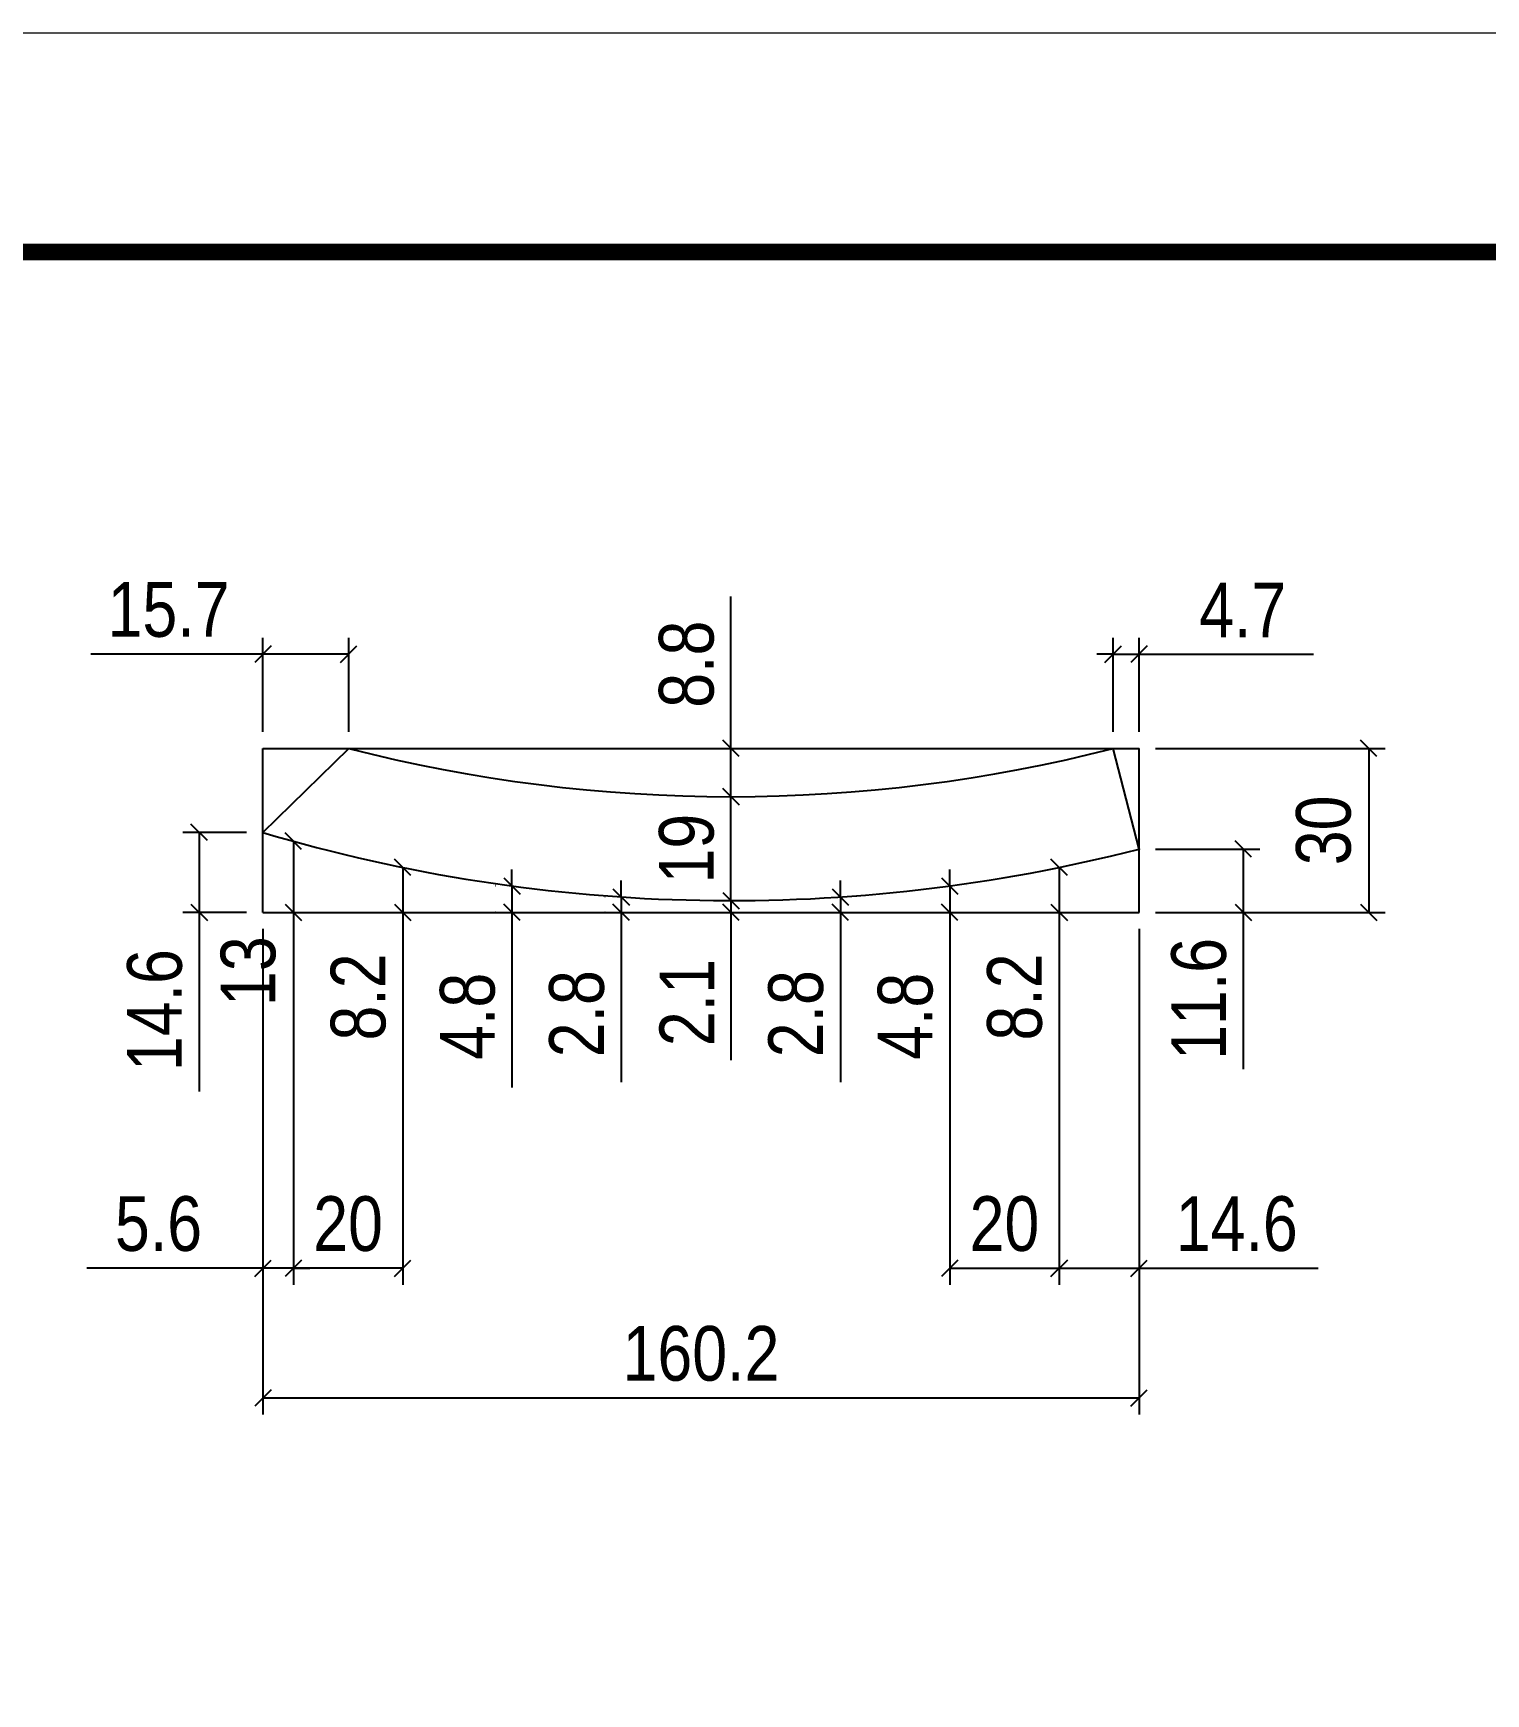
# Model space of a CAD drawing. Extents: x 2815 to 9069, y 548 to 5044.
# Drawn here: x 7966.8 to 8232.4, y 2442.8 to 2746.4 of the extents above; entities that cross this region are included whole.
import ezdxf

# ---------------------------------------------------------------- set-up
doc = ezdxf.new("R2010")
doc.units = 0
doc.linetypes.add('DASHED', pattern=[0.75, 0.5, -0.25])
doc.layers.add('Folhas', color=255, linetype='Continuous', lineweight=9)
doc.layers.add('SARRAFO DE PRESSAO', color=251, linetype='DASHED', lineweight=9)
doc.layers.add('Painéis', color=200, linetype='Continuous')
doc.styles.add('COTA TECNICA-50', font='techl___.ttf', dxfattribs={"height": 10})
doc.dimstyles.new('COTA PAINEL-50', dxfattribs={"dimtxt": 10, "dimasz": 3, "dimexe": 3, "dimexo": 3, "dimgap": 3, "dimtad": 1, "dimdec": 1, "dimzin": 12, "dimdsep": 46, "dimtxsty": 'COTA TECNICA-50', "dimblk1": 'OBLIQUE', "dimblk2": 'OBLIQUE', "dimsah": 1, "dimcen": 0.9, "dimclrd": 4, "dimclre": 4, "dimclrt": 240, "dimadec": 1, "dimazin": 3, "dimtfac": 1, "dimtdec": 1, "dimtmove": 0, "dimatfit": 3, "dimfxl": 1, "dimtolj": 1, "dimtzin": 12, "dimarcsym": 0})

# ---------------------------------------------------------------- blocks, each defined once
blk = doc.blocks.new('9999999999')
at = {"layer": 'Folhas'}
blk.add_lwpolyline([(98138.98, 34190.21), (99623.98, 34190.21), (99623.98, 35240.21), (98138.98, 35240.21)], close=True, dxfattribs=at)
at = {"layer": 'Folhas', "color": 30, "const_width": 3}
blk.add_lwpolyline([(98213.98, 34230.21), (99583.98, 34230.21), (99583.98, 35200.21), (98213.98, 35200.21)], close=True, dxfattribs=at)
blk = doc.blocks.new('_Oblique')
at = {"color": 0, "linetype": 'ByBlock', "lineweight": -2}
blk.add_line((-0.5, -0.5), (0.5, 0.5), dxfattribs=at)
blk = doc.blocks.new('*D697')
at = {"layer": 'Defpoints', "color": 0, "linetype": 'ByBlock', "transparency": 16777216}
for p in [(8008.8, 2585.63), (8168.97, 2585.63), (8008.8, 2496.84)]:
    blk.add_point(p, dxfattribs=at)
at = {"layer": 'Painéis', "color": 4, "linetype": 'ByBlock', "lineweight": -2, "transparency": 16777216}
for p, q in [((8008.8, 2582.63), (8008.8, 2493.84)), ((8168.97, 2582.63), (8168.97, 2493.84)), ((8168.97, 2496.84), (8008.8, 2496.84))]:
    blk.add_line(p, q, dxfattribs=at)
at = {"layer": 'Painéis', "color": 4, "linetype": 'ByBlock', "lineweight": -2, "transparency": 16777216, "xscale": 3, "yscale": 3, "zscale": 3}
for p, rotation in [((8008.8, 2496.84), 180.0000000000026), ((8168.97, 2496.84), 2.557953848736361e-12)]:
    blk.add_blockref('_Oblique', p, dxfattribs=dict(at, rotation=rotation))
at = {"layer": 'Painéis', "color": 240, "linetype": 'ByBlock', "transparency": 16777216, "insert": (8088.89, 2504.94), "char_height": 10, "attachment_point": 5, "style": 'COTA TECNICA-50'}
blk.add_mtext('\\A1;160.2', dxfattribs=at)
blk = doc.blocks.new('*D698')
at = {"layer": 'Defpoints', "color": 0, "linetype": 'ByBlock', "transparency": 16777216}
for p in [(8168.97, 2615.61), (8168.97, 2585.63), (8210.96, 2585.63)]:
    blk.add_point(p, dxfattribs=at)
at = {"layer": 'Painéis', "color": 4, "linetype": 'ByBlock', "lineweight": -2, "transparency": 16777216}
for p, q in [((8171.97, 2615.61), (8213.96, 2615.61)), ((8210.96, 2615.61), (8210.96, 2585.63)), ((8171.97, 2585.63), (8213.96, 2585.63))]:
    blk.add_line(p, q, dxfattribs=at)
at = {"layer": 'Painéis', "color": 4, "linetype": 'ByBlock', "lineweight": -2, "transparency": 16777216, "xscale": 3, "yscale": 3, "zscale": 3}
for p, rotation in [((8210.96, 2615.61), 90), ((8210.96, 2585.63), 270)]:
    blk.add_blockref('_Oblique', p, dxfattribs=dict(at, rotation=rotation))
at = {"layer": 'Painéis', "color": 240, "linetype": 'ByBlock', "transparency": 16777216, "insert": (8202.74, 2600.62), "char_height": 10, "attachment_point": 5, "rotation": 90, "style": 'COTA TECNICA-50'}
blk.add_mtext('\\A1;30', dxfattribs=at)
blk = doc.blocks.new('*D700')
at = {"layer": 'Defpoints', "color": 0, "linetype": 'ByBlock', "transparency": 16777216}
for p in [(8008.8, 2632.83), (8008.8, 2615.61), (8024.49, 2615.61)]:
    blk.add_point(p, dxfattribs=at)
at = {"layer": 'Painéis', "color": 4, "linetype": 'ByBlock', "lineweight": -2, "transparency": 16777216}
for p, q in [((8008.8, 2618.61), (8008.8, 2635.83)), ((8024.49, 2618.61), (8024.49, 2635.83)), ((8008.8, 2632.83), (7977.32, 2632.83)), ((8024.49, 2632.83), (8008.8, 2632.83))]:
    blk.add_line(p, q, dxfattribs=at)
at = {"layer": 'Painéis', "color": 4, "linetype": 'ByBlock', "lineweight": -2, "transparency": 16777216, "xscale": 3, "yscale": 3, "zscale": 3, "rotation": 180}
blk.add_blockref('_Oblique', (8008.8, 2632.83), dxfattribs=at)
at = {"layer": 'Painéis', "color": 4, "linetype": 'ByBlock', "lineweight": -2, "transparency": 16777216, "xscale": 3, "yscale": 3, "zscale": 3}
blk.add_blockref('_Oblique', (8024.49, 2632.83), dxfattribs=at)
at = {"layer": 'Painéis', "color": 240, "linetype": 'ByBlock', "transparency": 16777216, "insert": (7991.56, 2640.94), "char_height": 10, "attachment_point": 5, "style": 'COTA TECNICA-50'}
blk.add_mtext('\\A1;15.7', dxfattribs=at)
blk = doc.blocks.new('*D701')
at = {"layer": 'Defpoints', "color": 0, "linetype": 'ByBlock', "transparency": 16777216}
for p in [(8168.97, 2632.83), (8164.25, 2615.61), (8168.97, 2615.61)]:
    blk.add_point(p, dxfattribs=at)
at = {"layer": 'Painéis', "color": 4, "linetype": 'ByBlock', "lineweight": -2, "transparency": 16777216}
for p, q in [((8164.25, 2618.61), (8164.25, 2635.83)), ((8168.97, 2618.61), (8168.97, 2635.83)), ((8164.25, 2632.83), (8161.25, 2632.83)), ((8164.25, 2632.83), (8168.97, 2632.83)), ((8168.97, 2632.83), (8200.88, 2632.83))]:
    blk.add_line(p, q, dxfattribs=at)
at = {"layer": 'Painéis', "color": 4, "linetype": 'ByBlock', "lineweight": -2, "transparency": 16777216, "xscale": 3, "yscale": 3, "zscale": 3}
blk.add_blockref('_Oblique', (8164.25, 2632.83), dxfattribs=at)
at = {"layer": 'Painéis', "color": 4, "linetype": 'ByBlock', "lineweight": -2, "transparency": 16777216, "xscale": 3, "yscale": 3, "zscale": 3, "rotation": 180}
blk.add_blockref('_Oblique', (8168.97, 2632.83), dxfattribs=at)
at = {"layer": 'Painéis', "color": 240, "linetype": 'ByBlock', "transparency": 16777216, "insert": (8187.93, 2640.91), "char_height": 10, "attachment_point": 5, "style": 'COTA TECNICA-50'}
blk.add_mtext('\\A1;4.7', dxfattribs=at)
blk = doc.blocks.new('*D702')
at = {"layer": 'Defpoints', "color": 0, "linetype": 'ByBlock', "transparency": 16777216}
for p in [(8008.8, 2600.24), (7997.16, 2585.63), (8008.8, 2585.63)]:
    blk.add_point(p, dxfattribs=at)
at = {"layer": 'Painéis', "color": 4, "linetype": 'ByBlock', "lineweight": -2, "transparency": 16777216}
for p, q in [((8005.8, 2600.24), (7994.16, 2600.24)), ((7997.16, 2600.24), (7997.16, 2585.63)), ((8005.8, 2585.63), (7994.16, 2585.63)), ((7997.16, 2585.63), (7997.16, 2552.89))]:
    blk.add_line(p, q, dxfattribs=at)
at = {"layer": 'Painéis', "color": 4, "linetype": 'ByBlock', "lineweight": -2, "transparency": 16777216, "xscale": 3, "yscale": 3, "zscale": 3}
for p, rotation in [((7997.16, 2600.24), 90), ((7997.16, 2585.63), 270)]:
    blk.add_blockref('_Oblique', p, dxfattribs=dict(at, rotation=rotation))
at = {"layer": 'Painéis', "color": 240, "linetype": 'ByBlock', "transparency": 16777216, "insert": (7989.05, 2567.76), "char_height": 10, "attachment_point": 5, "rotation": 90, "style": 'COTA TECNICA-50'}
blk.add_mtext('\\A1;14.6', dxfattribs=at)
blk = doc.blocks.new('*D703')
at = {"layer": 'Defpoints', "color": 0, "linetype": 'ByBlock', "transparency": 16777216}
for p in [(8168.97, 2597.21), (8168.97, 2585.63), (8188.03, 2585.63)]:
    blk.add_point(p, dxfattribs=at)
at = {"layer": 'Painéis', "color": 4, "linetype": 'ByBlock', "lineweight": -2, "transparency": 16777216}
for p, q in [((8171.97, 2597.21), (8191.03, 2597.21)), ((8188.03, 2597.21), (8188.03, 2585.63)), ((8171.97, 2585.63), (8191.03, 2585.63)), ((8188.03, 2585.63), (8188.03, 2556.99))]:
    blk.add_line(p, q, dxfattribs=at)
at = {"layer": 'Painéis', "color": 4, "linetype": 'ByBlock', "lineweight": -2, "transparency": 16777216, "xscale": 3, "yscale": 3, "zscale": 3}
for p, rotation in [((8188.03, 2597.21), 90), ((8188.03, 2585.63), 270)]:
    blk.add_blockref('_Oblique', p, dxfattribs=dict(at, rotation=rotation))
at = {"layer": 'Painéis', "color": 240, "linetype": 'ByBlock', "transparency": 16777216, "insert": (8179.93, 2569.81), "char_height": 10, "attachment_point": 5, "rotation": 90, "style": 'COTA TECNICA-50'}
blk.add_mtext('\\A1;11.6', dxfattribs=at)
blk = doc.blocks.new('*D671')
at = {"layer": 'Defpoints', "color": 0, "linetype": 'ByBlock', "transparency": 16777216}
for p in [(8008.8, 2585.63), (8014.37, 2585.63), (8014.37, 2520.56)]:
    blk.add_point(p, dxfattribs=at)
at = {"layer": 'Painéis', "color": 4, "linetype": 'ByBlock', "lineweight": -2, "transparency": 16777216}
for p, q in [((8008.8, 2582.63), (8008.8, 2517.56)), ((8014.37, 2582.63), (8014.37, 2517.56)), ((8008.8, 2520.56), (7976.64, 2520.56)), ((8014.37, 2520.56), (8008.8, 2520.56)), ((8014.37, 2520.56), (8017.37, 2520.56))]:
    blk.add_line(p, q, dxfattribs=at)
at = {"layer": 'Painéis', "color": 4, "linetype": 'ByBlock', "lineweight": -2, "transparency": 16777216, "xscale": 3, "yscale": 3, "zscale": 3}
blk.add_blockref('_Oblique', (8008.8, 2520.56), dxfattribs=at)
at = {"layer": 'Painéis', "color": 4, "linetype": 'ByBlock', "lineweight": -2, "transparency": 16777216, "xscale": 3, "yscale": 3, "zscale": 3, "rotation": 180}
blk.add_blockref('_Oblique', (8014.37, 2520.56), dxfattribs=at)
at = {"layer": 'Painéis', "color": 240, "linetype": 'ByBlock', "transparency": 16777216, "insert": (7989.72, 2528.67), "char_height": 10, "attachment_point": 5, "style": 'COTA TECNICA-50'}
blk.add_mtext('\\A1;5.6', dxfattribs=at)
blk = doc.blocks.new('*D672')
at = {"layer": 'Defpoints', "color": 0, "linetype": 'ByBlock', "transparency": 16777216}
for p in [(8014.37, 2585.63), (8034.37, 2585.63), (8014.37, 2520.56)]:
    blk.add_point(p, dxfattribs=at)
at = {"layer": 'Painéis', "color": 4, "linetype": 'ByBlock', "lineweight": -2, "transparency": 16777216}
for p, q in [((8014.37, 2582.63), (8014.37, 2517.56)), ((8034.37, 2582.63), (8034.37, 2517.56)), ((8034.37, 2520.56), (8014.37, 2520.56))]:
    blk.add_line(p, q, dxfattribs=at)
at = {"layer": 'Painéis', "color": 4, "linetype": 'ByBlock', "lineweight": -2, "transparency": 16777216, "xscale": 3, "yscale": 3, "zscale": 3, "rotation": 180}
blk.add_blockref('_Oblique', (8014.37, 2520.56), dxfattribs=at)
at = {"layer": 'Painéis', "color": 4, "linetype": 'ByBlock', "lineweight": -2, "transparency": 16777216, "xscale": 3, "yscale": 3, "zscale": 3}
blk.add_blockref('_Oblique', (8034.37, 2520.56), dxfattribs=at)
at = {"layer": 'Painéis', "color": 240, "linetype": 'ByBlock', "transparency": 16777216, "insert": (8024.37, 2528.66), "char_height": 10, "attachment_point": 5, "style": 'COTA TECNICA-50'}
blk.add_mtext('\\A1;20', dxfattribs=at)
blk = doc.blocks.new('*D673')
at = {"layer": 'Defpoints', "color": 0, "linetype": 'ByBlock', "transparency": 16777216}
for p in [(8154.37, 2585.63), (8168.97, 2585.63), (8168.97, 2520.56)]:
    blk.add_point(p, dxfattribs=at)
at = {"layer": 'Painéis', "color": 4, "linetype": 'ByBlock', "lineweight": -2, "transparency": 16777216}
for p, q in [((8154.37, 2582.63), (8154.37, 2517.56)), ((8168.97, 2582.63), (8168.97, 2517.56)), ((8154.37, 2520.56), (8168.97, 2520.56)), ((8168.97, 2520.56), (8201.71, 2520.56))]:
    blk.add_line(p, q, dxfattribs=at)
at = {"layer": 'Painéis', "color": 4, "linetype": 'ByBlock', "lineweight": -2, "transparency": 16777216, "xscale": 3, "yscale": 3, "zscale": 3, "rotation": 180}
blk.add_blockref('_Oblique', (8154.37, 2520.56), dxfattribs=at)
at = {"layer": 'Painéis', "color": 4, "linetype": 'ByBlock', "lineweight": -2, "transparency": 16777216, "xscale": 3, "yscale": 3, "zscale": 3}
blk.add_blockref('_Oblique', (8168.97, 2520.56), dxfattribs=at)
at = {"layer": 'Painéis', "color": 240, "linetype": 'ByBlock', "transparency": 16777216, "insert": (8186.84, 2528.66), "char_height": 10, "attachment_point": 5, "style": 'COTA TECNICA-50'}
blk.add_mtext('\\A1;14.6', dxfattribs=at)
blk = doc.blocks.new('*D674')
at = {"layer": 'Defpoints', "color": 0, "linetype": 'ByBlock', "transparency": 16777216}
for p in [(8134.37, 2585.63), (8154.37, 2585.63), (8154.37, 2520.56)]:
    blk.add_point(p, dxfattribs=at)
at = {"layer": 'Painéis', "color": 4, "linetype": 'ByBlock', "lineweight": -2, "transparency": 16777216}
for p, q in [((8134.37, 2582.63), (8134.37, 2517.56)), ((8154.37, 2582.63), (8154.37, 2517.56)), ((8134.37, 2520.56), (8154.37, 2520.56))]:
    blk.add_line(p, q, dxfattribs=at)
at = {"layer": 'Painéis', "color": 4, "linetype": 'ByBlock', "lineweight": -2, "transparency": 16777216, "xscale": 3, "yscale": 3, "zscale": 3, "rotation": 180}
blk.add_blockref('_Oblique', (8134.37, 2520.56), dxfattribs=at)
at = {"layer": 'Painéis', "color": 4, "linetype": 'ByBlock', "lineweight": -2, "transparency": 16777216, "xscale": 3, "yscale": 3, "zscale": 3}
blk.add_blockref('_Oblique', (8154.37, 2520.56), dxfattribs=at)
at = {"layer": 'Painéis', "color": 240, "linetype": 'ByBlock', "transparency": 16777216, "insert": (8144.37, 2528.66), "char_height": 10, "attachment_point": 5, "style": 'COTA TECNICA-50'}
blk.add_mtext('\\A1;20', dxfattribs=at)
blk = doc.blocks.new('*D675')
at = {"layer": 'Defpoints', "color": 0, "linetype": 'ByBlock', "transparency": 16777216}
for p in [(8034.37, 2593.84), (8034.37, 2585.63), (8034.37, 2585.63)]:
    blk.add_point(p, dxfattribs=at)
at = {"layer": 'Painéis', "color": 4, "linetype": 'ByBlock', "lineweight": -2, "transparency": 16777216}
for p, q in [((8034.37, 2593.84), (8034.37, 2585.63)), ((8037.37, 2593.84), (8037.37, 2593.84)), ((8034.37, 2585.63), (8034.37, 2557.69)), ((8037.37, 2585.63), (8037.37, 2585.63))]:
    blk.add_line(p, q, dxfattribs=at)
at = {"layer": 'Painéis', "color": 4, "linetype": 'ByBlock', "lineweight": -2, "transparency": 16777216, "xscale": 3, "yscale": 3, "zscale": 3}
for p, rotation in [((8034.37, 2593.84), 90), ((8034.37, 2585.63), 270)]:
    blk.add_blockref('_Oblique', p, dxfattribs=dict(at, rotation=rotation))
at = {"layer": 'Painéis', "color": 240, "linetype": 'ByBlock', "transparency": 16777216, "insert": (8026.27, 2570.16), "char_height": 10, "attachment_point": 5, "rotation": 90, "style": 'COTA TECNICA-50'}
blk.add_mtext('\\A1;8.2', dxfattribs=at)
blk = doc.blocks.new('*D676')
at = {"layer": 'Defpoints', "color": 0, "linetype": 'ByBlock', "transparency": 16777216}
for p in [(8054.37, 2590.46), (8054.34, 2585.63), (8054.37, 2585.63)]:
    blk.add_point(p, dxfattribs=at)
at = {"layer": 'Painéis', "color": 4, "linetype": 'ByBlock', "lineweight": -2, "transparency": 16777216}
for p, q in [((8054.34, 2590.46), (8054.34, 2593.46)), ((8051.37, 2590.46), (8051.34, 2590.46)), ((8054.34, 2590.46), (8054.34, 2585.63)), ((8051.37, 2585.63), (8051.34, 2585.63)), ((8054.34, 2585.63), (8054.34, 2553.63))]:
    blk.add_line(p, q, dxfattribs=at)
at = {"layer": 'Painéis', "color": 4, "linetype": 'ByBlock', "lineweight": -2, "transparency": 16777216, "xscale": 3, "yscale": 3, "zscale": 3}
for p, rotation in [((8054.34, 2590.46), 270), ((8054.34, 2585.63), 90)]:
    blk.add_blockref('_Oblique', p, dxfattribs=dict(at, rotation=rotation))
at = {"layer": 'Painéis', "color": 240, "linetype": 'ByBlock', "transparency": 16777216, "insert": (8046.24, 2566.63), "char_height": 10, "attachment_point": 5, "rotation": 90, "style": 'COTA TECNICA-50'}
blk.add_mtext('\\A1;4.8', dxfattribs=at)
blk = doc.blocks.new('*D677')
at = {"layer": 'Defpoints', "color": 0, "linetype": 'ByBlock', "transparency": 16777216}
for p in [(8074.37, 2588.45), (8074.3, 2585.63), (8074.37, 2585.63)]:
    blk.add_point(p, dxfattribs=at)
at = {"layer": 'Painéis', "color": 4, "linetype": 'ByBlock', "lineweight": -2, "transparency": 16777216}
for p, q in [((8074.3, 2588.45), (8074.3, 2591.45)), ((8071.37, 2588.45), (8071.3, 2588.45)), ((8074.3, 2588.45), (8074.3, 2585.63)), ((8071.37, 2585.63), (8071.3, 2585.63)), ((8074.3, 2585.63), (8074.3, 2554.57))]:
    blk.add_line(p, q, dxfattribs=at)
at = {"layer": 'Painéis', "color": 4, "linetype": 'ByBlock', "lineweight": -2, "transparency": 16777216, "xscale": 3, "yscale": 3, "zscale": 3}
for p, rotation in [((8074.3, 2588.45), 270), ((8074.3, 2585.63), 90)]:
    blk.add_blockref('_Oblique', p, dxfattribs=dict(at, rotation=rotation))
at = {"layer": 'Painéis', "color": 240, "linetype": 'ByBlock', "transparency": 16777216, "insert": (8066.21, 2567.1), "char_height": 10, "attachment_point": 5, "rotation": 90, "style": 'COTA TECNICA-50'}
blk.add_mtext('\\A1;2.8', dxfattribs=at)
blk = doc.blocks.new('*D678')
at = {"layer": 'Defpoints', "color": 0, "linetype": 'ByBlock', "transparency": 16777216}
for p in [(8094.37, 2587.78), (8094.37, 2585.63), (8094.37, 2585.63)]:
    blk.add_point(p, dxfattribs=at)
at = {"layer": 'Painéis', "color": 4, "linetype": 'ByBlock', "lineweight": -2, "transparency": 16777216}
for p, q in [((8094.37, 2587.78), (8094.37, 2590.78)), ((8094.37, 2587.78), (8094.37, 2585.63)), ((8097.37, 2587.78), (8097.37, 2587.78)), ((8094.37, 2585.63), (8094.37, 2558.63)), ((8097.37, 2585.63), (8097.37, 2585.63))]:
    blk.add_line(p, q, dxfattribs=at)
at = {"layer": 'Painéis', "color": 4, "linetype": 'ByBlock', "lineweight": -2, "transparency": 16777216, "xscale": 3, "yscale": 3, "zscale": 3}
for p, rotation in [((8094.37, 2587.78), 270), ((8094.37, 2585.63), 90)]:
    blk.add_blockref('_Oblique', p, dxfattribs=dict(at, rotation=rotation))
at = {"layer": 'Painéis', "color": 240, "linetype": 'ByBlock', "transparency": 16777216, "insert": (8086.31, 2569.13), "char_height": 10, "attachment_point": 5, "rotation": 90, "style": 'COTA TECNICA-50'}
blk.add_mtext('\\A1;2.1', dxfattribs=at)
blk = doc.blocks.new('*D679')
at = {"layer": 'Defpoints', "color": 0, "linetype": 'ByBlock', "transparency": 16777216}
for p in [(8114.37, 2588.45), (8114.37, 2585.63), (8114.37, 2585.63)]:
    blk.add_point(p, dxfattribs=at)
at = {"layer": 'Painéis', "color": 4, "linetype": 'ByBlock', "lineweight": -2, "transparency": 16777216}
for p, q in [((8114.37, 2588.45), (8114.37, 2591.45)), ((8114.37, 2588.45), (8114.37, 2585.63)), ((8117.37, 2588.45), (8117.37, 2588.45)), ((8114.37, 2585.63), (8114.37, 2554.57)), ((8117.37, 2585.63), (8117.37, 2585.63))]:
    blk.add_line(p, q, dxfattribs=at)
at = {"layer": 'Painéis', "color": 4, "linetype": 'ByBlock', "lineweight": -2, "transparency": 16777216, "xscale": 3, "yscale": 3, "zscale": 3}
for p, rotation in [((8114.37, 2588.45), 270), ((8114.37, 2585.63), 90)]:
    blk.add_blockref('_Oblique', p, dxfattribs=dict(at, rotation=rotation))
at = {"layer": 'Painéis', "color": 240, "linetype": 'ByBlock', "transparency": 16777216, "insert": (8106.27, 2567.1), "char_height": 10, "attachment_point": 5, "rotation": 90, "style": 'COTA TECNICA-50'}
blk.add_mtext('\\A1;2.8', dxfattribs=at)
blk = doc.blocks.new('*D680')
at = {"layer": 'Defpoints', "color": 0, "linetype": 'ByBlock', "transparency": 16777216}
for p in [(8134.37, 2590.46), (8134.37, 2585.63), (8134.37, 2585.63)]:
    blk.add_point(p, dxfattribs=at)
at = {"layer": 'Painéis', "color": 4, "linetype": 'ByBlock', "lineweight": -2, "transparency": 16777216}
for p, q in [((8134.37, 2590.46), (8134.37, 2593.46)), ((8134.37, 2590.46), (8134.37, 2585.63)), ((8137.37, 2590.46), (8137.37, 2590.46)), ((8134.37, 2585.63), (8134.37, 2553.63)), ((8137.37, 2585.63), (8137.37, 2585.63))]:
    blk.add_line(p, q, dxfattribs=at)
at = {"layer": 'Painéis', "color": 4, "linetype": 'ByBlock', "lineweight": -2, "transparency": 16777216, "xscale": 3, "yscale": 3, "zscale": 3}
for p, rotation in [((8134.37, 2590.46), 270), ((8134.37, 2585.63), 90)]:
    blk.add_blockref('_Oblique', p, dxfattribs=dict(at, rotation=rotation))
at = {"layer": 'Painéis', "color": 240, "linetype": 'ByBlock', "transparency": 16777216, "insert": (8126.28, 2566.63), "char_height": 10, "attachment_point": 5, "rotation": 90, "style": 'COTA TECNICA-50'}
blk.add_mtext('\\A1;4.8', dxfattribs=at)
blk = doc.blocks.new('*D681')
at = {"layer": 'Defpoints', "color": 0, "linetype": 'ByBlock', "transparency": 16777216}
for p in [(8154.37, 2593.84), (8154.37, 2585.63), (8154.37, 2585.63)]:
    blk.add_point(p, dxfattribs=at)
at = {"layer": 'Painéis', "color": 4, "linetype": 'ByBlock', "lineweight": -2, "transparency": 16777216}
for p, q in [((8154.37, 2593.84), (8154.37, 2585.63)), ((8157.37, 2593.84), (8157.37, 2593.84)), ((8154.37, 2585.63), (8154.37, 2557.69)), ((8157.37, 2585.63), (8157.37, 2585.63))]:
    blk.add_line(p, q, dxfattribs=at)
at = {"layer": 'Painéis', "color": 4, "linetype": 'ByBlock', "lineweight": -2, "transparency": 16777216, "xscale": 3, "yscale": 3, "zscale": 3}
for p, rotation in [((8154.37, 2593.84), 90), ((8154.37, 2585.63), 270)]:
    blk.add_blockref('_Oblique', p, dxfattribs=dict(at, rotation=rotation))
at = {"layer": 'Painéis', "color": 240, "linetype": 'ByBlock', "transparency": 16777216, "insert": (8146.27, 2570.16), "char_height": 10, "attachment_point": 5, "rotation": 90, "style": 'COTA TECNICA-50'}
blk.add_mtext('\\A1;8.2', dxfattribs=at)
blk = doc.blocks.new('*D704')
at = {"layer": 'Defpoints', "color": 0, "linetype": 'ByBlock', "transparency": 16777216}
for p in [(8094.37, 2606.78), (8094.37, 2606.78), (8094.37, 2587.78)]:
    blk.add_point(p, dxfattribs=at)
at = {"layer": 'Painéis', "color": 4, "linetype": 'ByBlock', "lineweight": -2, "transparency": 16777216}
for p, q in [((8094.37, 2587.78), (8094.37, 2606.78)), ((8097.37, 2606.78), (8097.37, 2606.78)), ((8097.37, 2587.78), (8097.37, 2587.78))]:
    blk.add_line(p, q, dxfattribs=at)
at = {"layer": 'Painéis', "color": 4, "linetype": 'ByBlock', "lineweight": -2, "transparency": 16777216, "xscale": 3, "yscale": 3, "zscale": 3}
for p, rotation in [((8094.37, 2606.78), 90), ((8094.37, 2587.78), 270)]:
    blk.add_blockref('_Oblique', p, dxfattribs=dict(at, rotation=rotation))
at = {"layer": 'Painéis', "color": 240, "linetype": 'ByBlock', "transparency": 16777216, "insert": (8086.28, 2597.28), "char_height": 10, "attachment_point": 5, "rotation": 90, "style": 'COTA TECNICA-50'}
blk.add_mtext('\\A1;19', dxfattribs=at)
blk = doc.blocks.new('*D705')
at = {"layer": 'Defpoints', "color": 0, "linetype": 'ByBlock', "transparency": 16777216}
for p in [(8094.37, 2615.61), (8094.37, 2615.61), (8094.37, 2606.78)]:
    blk.add_point(p, dxfattribs=at)
at = {"layer": 'Painéis', "color": 4, "linetype": 'ByBlock', "lineweight": -2, "transparency": 16777216}
for p, q in [((8094.37, 2615.61), (8094.37, 2643.39)), ((8094.37, 2606.78), (8094.37, 2615.61)), ((8097.37, 2615.61), (8097.37, 2615.61)), ((8097.37, 2606.78), (8097.37, 2606.78))]:
    blk.add_line(p, q, dxfattribs=at)
at = {"layer": 'Painéis', "color": 4, "linetype": 'ByBlock', "lineweight": -2, "transparency": 16777216, "xscale": 3, "yscale": 3, "zscale": 3}
for p, rotation in [((8094.37, 2615.61), 90), ((8094.37, 2606.78), 270)]:
    blk.add_blockref('_Oblique', p, dxfattribs=dict(at, rotation=rotation))
at = {"layer": 'Painéis', "color": 240, "linetype": 'ByBlock', "transparency": 16777216, "insert": (8086.27, 2631), "char_height": 10, "attachment_point": 5, "rotation": 90, "style": 'COTA TECNICA-50'}
blk.add_mtext('\\A1;8.8', dxfattribs=at)
blk = doc.blocks.new('*D682')
at = {"layer": 'Defpoints', "color": 0, "linetype": 'ByBlock', "transparency": 16777216}
for p in [(8014.37, 2598.64), (8014.37, 2585.63), (8014.37, 2585.63)]:
    blk.add_point(p, dxfattribs=at)
at = {"layer": 'Painéis', "color": 4, "linetype": 'ByBlock', "lineweight": -2, "transparency": 16777216}
for p, q in [((8014.37, 2598.64), (8014.37, 2585.63)), ((8017.37, 2598.64), (8017.37, 2598.64)), ((8014.37, 2585.63), (8014.37, 2567.12)), ((8017.37, 2585.63), (8017.37, 2585.63))]:
    blk.add_line(p, q, dxfattribs=at)
at = {"layer": 'Painéis', "color": 4, "linetype": 'ByBlock', "lineweight": -2, "transparency": 16777216, "xscale": 3, "yscale": 3, "zscale": 3}
for p, rotation in [((8014.37, 2598.64), 90), ((8014.37, 2585.63), 270)]:
    blk.add_blockref('_Oblique', p, dxfattribs=dict(at, rotation=rotation))
at = {"layer": 'Painéis', "color": 240, "linetype": 'ByBlock', "transparency": 16777216, "insert": (8006.15, 2574.88), "char_height": 10, "attachment_point": 5, "rotation": 90, "style": 'COTA TECNICA-50'}
blk.add_mtext('\\A1;13', dxfattribs=at)

msp = doc.modelspace()

# ---------------------------------------------------------------- linework, layer by layer
at = {"linetype": 'Continuous'}
for p, q in [((8008.8, 2600.24), (8024.49, 2615.61)), ((8168.97, 2597.21), (8164.25, 2615.61))]:
    msp.add_line(p, q, dxfattribs=at)
for radius, start in [(281, 255.6003), (300, 253.4284)]:
    msp.add_arc((8094.37, 2887.78), radius, start, 284.3997, dxfattribs=at)
msp.add_point((8168.97, 2597.21), dxfattribs=at)
at = {"layer": 'Painéis', "linetype": 'ByBlock'}
for p, q in [((8008.8, 2615.61), (8168.97, 2615.61)), ((8008.8, 2585.63), (8008.8, 2615.61)), ((8168.97, 2585.63), (8168.97, 2615.61)), ((8008.8, 2585.63), (8168.97, 2585.63))]:
    msp.add_line(p, q, dxfattribs=at)

# ---------------------------------------------------------------- block references
at = {"layer": 'SARRAFO DE PRESSAO', "color": 6, "linetype": 'ByBlock'}
msp.add_blockref('9999999999', (-90554.99, -32493.85), dxfattribs=at)

# ---------------------------------------------------------------- dimensions: what is measured, and where the dimension line sits
at = {"layer": 'Painéis', "linetype": 'ByBlock'}
for base, p1, p2, picture, middle in [((8008.8, 2632.83), (8024.49, 2615.61), (8008.8, 2615.61), '*D700', (7991.56, 2640.94)), ((8168.97, 2632.83), (8164.25, 2615.61), (8168.97, 2615.61), '*D701', (8187.93, 2640.91)), ((8168.97, 2520.56), (8154.37, 2585.63), (8168.97, 2585.63), '*D673', (8186.84, 2528.66))]:
    dim = msp.add_linear_dim(base=base, p1=p1, p2=p2, dimstyle='COTA PAINEL-50', override={"dimarcsym": 1}, dxfattribs=at)
    dim.commit()
    dim.dimension.update_dxf_attribs({"geometry": picture, "text_midpoint": middle})
for base, p1, p2, picture, middle in [((8094.37, 2615.61), (8094.37, 2606.78), (8094.37, 2615.61), '*D705', (8086.27, 2631)), ((8094.37, 2606.78), (8094.37, 2587.78), (8094.37, 2606.78), '*D704', (8086.28, 2597.28)), ((7997.16, 2585.63), (8008.8, 2600.24), (8008.8, 2585.63), '*D702', (7989.05, 2567.76)), ((8014.37, 2585.63), (8014.37, 2598.64), (8014.37, 2585.63), '*D682', (8006.15, 2574.88)), ((8188.03, 2585.63), (8168.97, 2597.21), (8168.97, 2585.63), '*D703', (8179.93, 2569.81)), ((8034.37, 2585.63), (8034.37, 2593.84), (8034.37, 2585.63), '*D675', (8026.27, 2570.16)), ((8054.34, 2585.63), (8054.37, 2590.46), (8054.37, 2585.63), '*D676', (8046.24, 2566.63)), ((8134.37, 2585.63), (8134.37, 2590.46), (8134.37, 2585.63), '*D680', (8126.28, 2566.63)), ((8154.37, 2585.63), (8154.37, 2593.84), (8154.37, 2585.63), '*D681', (8146.27, 2570.16)), ((8074.3, 2585.63), (8074.37, 2588.45), (8074.37, 2585.63), '*D677', (8066.21, 2567.1)), ((8094.366, 2585.6344), (8094.366, 2587.7806), (8094.366, 2585.6344), '*D678', (8086.3076, 2569.1344)), ((8114.37, 2585.63), (8114.37, 2588.45), (8114.37, 2585.63), '*D679', (8106.27, 2567.1))]:
    dim = msp.add_linear_dim(base=base, p1=p1, p2=p2, angle=90, dimstyle='COTA PAINEL-50', override={"dimarcsym": 1}, dxfattribs=at)
    dim.commit()
    dim.dimension.update_dxf_attribs({"geometry": picture, "text_midpoint": middle})
for p1, p2, distance, picture, middle in [((8168.97, 2615.61), (8168.97, 2585.63), 41.99, '*D698', (8202.74, 2600.62)), ((8168.97, 2585.63), (8008.8, 2585.63), 88.8, '*D697', (8088.89, 2504.94))]:
    dim = msp.add_aligned_dim(p1=p1, p2=p2, distance=distance, dimstyle='COTA PAINEL-50', override={"dimarcsym": 1}, dxfattribs=at)
    dim.commit()
    dim.dimension.update_dxf_attribs({"geometry": picture, "text_midpoint": middle})
for base, p1, p2, picture, middle in [((8014.37, 2520.56), (8008.8, 2585.63), (8014.37, 2585.63), '*D671', (7989.72, 2520.56)), ((8014.37, 2520.56), (8034.37, 2585.63), (8014.37, 2585.63), '*D672', (8024.37, 2520.56)), ((8154.37, 2520.56), (8134.37, 2585.63), (8154.37, 2585.63), '*D674', (8144.37, 2520.56))]:
    dim = msp.add_linear_dim(base=base, p1=p1, p2=p2, dimstyle='COTA PAINEL-50', override={"dimarcsym": 1}, dxfattribs=at)
    dim.commit()
    dim.dimension.update_dxf_attribs({"geometry": picture, "text_midpoint": middle, "dimtype": 160})

doc.saveas('drawing.dxf')
